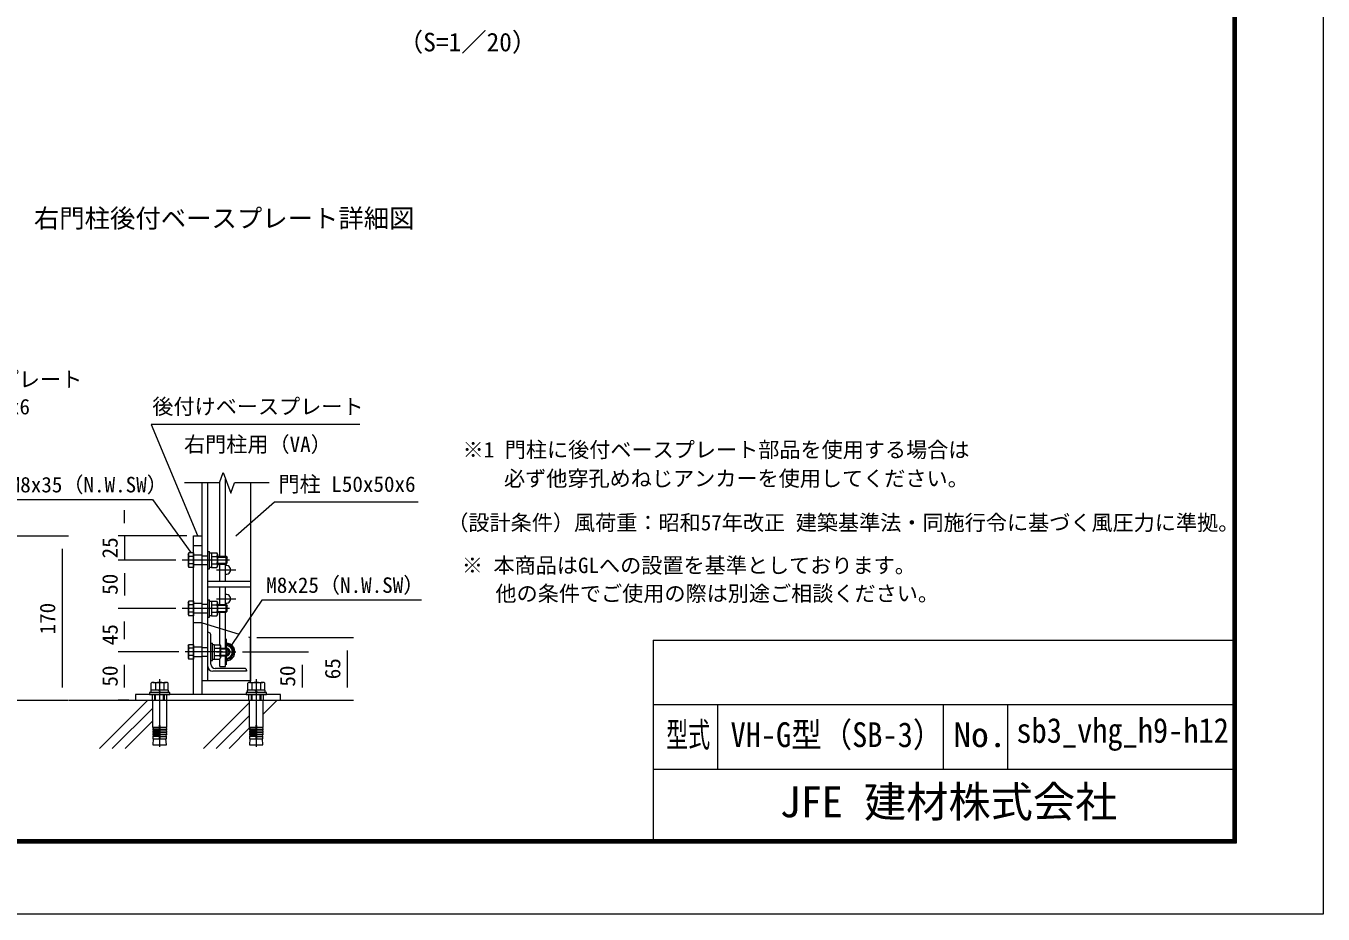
# Model space of a CAD drawing. Units: millimetres, scale not verified, with parts at other scales. Extents: x -4200 to 4200, y -2970 to 2970.
# Drawn here: x 172 to 4200, y -2970 to -213 of the extents above; entities that cross this region are included whole.
import ezdxf
from ezdxf.enums import TextEntityAlignment as Align

# ---------------------------------------------------------------- set-up
doc = ezdxf.new("R2010")
doc.units = ezdxf.units.MM
doc.header["$LTSCALE"] = 20
doc.linetypes.add('DASHED', pattern=[7.5, 6, -1.5])
doc.linetypes.add('USER1', pattern=[50.8, 31.75, -6.35, 6.35, -6.35])
doc.layers.add('0-0_D-TTL-TXT', color=7, linetype='Continuous')
for name, color, linetype, lineweight in [('0-1_D-STR1', 1, 'Continuous', 18), ('0-2_D-BMK', 2, 'USER1', 13), ('0-3_D-STR3', 3, 'Continuous', 13), ('0-4_D-STR-DIM', 7, 'Continuous', 9), ('0-6_D-STR-TXT', 7, 'Continuous', 9), ('0-8_D-TTL', 7, 'Continuous', 9), ('0-9_D-BGD', 7, 'Continuous', 9), ('0-A_D-DCR-HCH', 7, 'Continuous', 9)]:
    doc.layers.add(name, color=color, linetype=linetype, lineweight=lineweight)
doc.styles.add('ＭＳ ゴシック', font='')
doc.styles.get('ＭＳ ゴシック').set_extended_font_data('MS Gothic')

msp = doc.modelspace()

# ---------------------------------------------------------------- linework, layer by layer
at = {"layer": '0-1_D-STR1'}
for p, q in [((719.1, -2246.41), (719.1, -1631.5)), ((737.1, -2246.41), (737.1, -1631.5)), ((869.1, -1631.5), (869.1, -2246.41)), ((869.1, -1937.41), (737.1, -1937.41)), ((869.1, -1955.41), (737.1, -1955.41)), ((740.1, -2096.4), (737.1, -2096.4)), ((737.1, -2201.4), (737.1, -2096.4)), ((746.1, -2193.9), (746.1, -2102.4)), ((851.1, -2207.4), (759.6, -2207.4)), ((857.1, -2213.4), (857.1, -2216.4)), ((869.1, -2246.41), (719.1, -2246.41)), ((857.1, -2216.4), (752.1, -2216.4))]:
    msp.add_line(p, q, dxfattribs=at)
at = {"layer": '0-1_D-STR1', "linetype": 'DASHED'}
for p, q in [((719.1, -1857.9), (737.1, -1857.9)), ((719.1, -1884.9), (737.1, -1884.9)), ((719.1, -2007.9), (737.1, -2007.9)), ((719.1, -2034.9), (737.1, -2034.9)), ((719.1, -2142.9), (737.1, -2142.9)), ((719.1, -2169.9), (737.1, -2169.9))]:
    msp.add_line(p, q, dxfattribs=at)
at = {"layer": '0-1_D-STR1'}
for centre, radius, start, end in [((794.1, -1901.41), 13.5, 261.91222, 98.08778), ((794.1, -1991.41), 13.5, 261.91222, 98.08778), ((740.1, -2102.4), 6, 0, 90), ((752.1, -2201.4), 15, 180, 270), ((759.6, -2193.9), 13.5, 180, 270), ((851.1, -2213.4), 6, 0, 90)]:
    msp.add_arc(centre, radius, start, end, dxfattribs=at)
at = {"layer": '0-2_D-BMK'}
for p, q in [((803.81, -1871.41), (657.6, -1871.41)), ((764.1, -1901.41), (824.1, -1901.41)), ((764.1, -1991.41), (824.1, -1991.41)), ((803.81, -2021.41), (657.6, -2021.41)), ((794.1, -2115.93), (794.1, -2196.88)), ((782.81, -2156.41), (666.6, -2156.41)), ((764.1, -2156.41), (824.1, -2156.41)), ((587.1, -2241.32), (587.1, -2451.32)), ((887.1, -2241.32), (887.1, -2451.32))]:
    msp.add_line(p, q, dxfattribs=at)
at = {"layer": '0-3_D-STR3'}
for p, q in [((774.2, -1859.41), (774.2, -1628.97)), ((792.2, -1859.41), (792.2, -1620.05)), ((692.1, -2288.4), (692.1, -1796.41)), ((692.1, -1796.41), (719.1, -1796.41)), ((719.1, -2288.4), (719.1, -1796.41)), ((676.2, -1852.51), (678.29, -1848.89)), ((676.2, -1852.51), (676.2, -1890.31)), ((692.1, -1848.89), (678.29, -1848.89)), ((692.1, -1826.41), (719.1, -1826.41)), ((692.1, -1848.89), (692.1, -1893.92)), ((741.9, -1898.41), (741.9, -1844.41)), ((747.9, -1848.89), (747.9, -1893.92)), ((767.4, -1852.66), (767.4, -1890.16)), ((676.2, -1890.31), (678.29, -1893.92)), ((692.1, -1860.15), (678.29, -1860.15)), ((692.1, -1882.66), (678.29, -1882.66)), ((747.9, -1860.15), (765.22, -1860.15)), ((747.9, -1882.66), (765.22, -1882.66)), ((767.4, -1859.41), (793.5, -1859.41)), ((767.4, -1861.66), (795.75, -1861.66)), ((767.4, -1881.16), (795.75, -1881.16)), ((767.4, -1883.41), (793.5, -1883.41)), ((774.2, -1937.41), (774.2, -1883.41)), ((792.2, -1937.41), (792.2, -1883.41)), ((793.5, -1859.41), (797.1, -1863.01)), ((793.5, -1883.41), (793.5, -1859.41)), ((793.5, -1883.41), (797.1, -1879.81)), ((797.1, -1879.81), (797.1, -1863.01)), ((692.1, -1893.92), (678.29, -1893.92)), ((737.1, -1898.41), (741.9, -1898.41)), ((774.2, -2009.41), (774.2, -1955.41)), ((792.2, -2009.41), (792.2, -1955.41)), ((676.2, -2002.51), (678.29, -1998.89)), ((676.2, -2002.51), (676.2, -2040.31)), ((692.1, -1998.89), (678.29, -1998.89)), ((692.1, -2010.15), (678.29, -2010.15)), ((692.1, -1998.89), (692.1, -2043.92)), ((741.9, -2048.41), (741.9, -1994.41)), ((747.9, -1998.89), (747.9, -2043.92)), ((747.9, -2010.15), (765.22, -2010.15)), ((767.4, -2002.66), (767.4, -2040.16)), ((767.4, -2009.41), (793.5, -2009.41)), ((767.4, -2011.66), (795.75, -2011.66)), ((793.5, -2009.41), (797.1, -2013.01)), ((793.5, -2033.41), (793.5, -2009.41)), ((797.1, -2029.81), (797.1, -2013.01)), ((676.2, -2040.31), (678.29, -2043.92)), ((692.1, -2032.66), (678.29, -2032.66)), ((692.1, -2043.92), (678.29, -2043.92)), ((737.1, -2048.41), (741.9, -2048.41)), ((747.9, -2032.66), (765.22, -2032.66)), ((767.4, -2031.16), (795.75, -2031.16)), ((767.4, -2033.41), (793.5, -2033.41)), ((774.2, -2133.89), (774.2, -2033.41)), ((792.2, -2144.41), (792.2, -2033.41)), ((793.5, -2033.41), (797.1, -2029.81)), ((676.2, -2137.51), (678.29, -2133.89)), ((692.1, -2133.89), (678.29, -2133.89)), ((692.1, -2133.89), (692.1, -2178.92)), ((750.9, -2183.41), (750.9, -2129.41)), ((756.9, -2133.89), (756.9, -2178.92)), ((794.1, -2133.91), (792.2, -2135)), ((794.1, -2133.91), (813.6, -2145.13)), ((869.1, -2251.01), (869.1, -2111.4)), ((676.2, -2137.51), (676.2, -2175.31)), ((692.1, -2145.15), (678.29, -2145.15)), ((692.1, -2167.66), (678.29, -2167.66)), ((756.9, -2145.15), (774.22, -2145.15)), ((756.9, -2167.66), (774.22, -2167.66)), ((776.4, -2137.66), (776.4, -2175.16)), ((776.4, -2144.41), (793.5, -2144.41)), ((776.4, -2146.66), (795.75, -2146.66)), ((776.4, -2166.16), (795.75, -2166.16)), ((776.4, -2168.41), (793.5, -2168.41)), ((792.2, -2201.41), (792.2, -2168.41)), ((793.5, -2144.41), (797.1, -2148.01)), ((793.5, -2168.41), (793.5, -2144.41)), ((793.5, -2168.41), (797.1, -2164.81)), ((794.1, -2178.91), (813.6, -2167.68)), ((797.1, -2164.81), (797.1, -2148.01)), ((813.6, -2145.13), (813.6, -2167.68)), ((676.2, -2175.31), (678.29, -2178.92)), ((692.1, -2178.92), (678.29, -2178.92)), ((746.1, -2183.41), (750.9, -2183.41)), ((774.2, -2201.41), (774.2, -2178.92)), ((774.2, -2201.41), (792.2, -2201.41)), ((794.1, -2178.91), (792.2, -2177.81)), ((560.7, -2274.9), (560.7, -2253.3)), ((566.32, -2250.9), (607.2, -2250.9)), ((573.9, -2253.3), (573.9, -2274.9)), ((600.3, -2253.3), (600.3, -2274.9)), ((613.5, -2274.9), (613.5, -2253.3)), ((860.7, -2274.9), (860.7, -2253.3)), ((866.32, -2250.9), (907.2, -2250.9)), ((873.9, -2253.3), (873.9, -2274.9)), ((900.3, -2253.3), (900.3, -2274.9)), ((913.5, -2274.9), (913.5, -2253.3)), ((572.1, -2306.4), (572.1, -2288.4)), ((574.5, -2306.4), (574.5, -2288.4)), ((590.85, -2282.4), (583.35, -2274.9)), ((599.7, -2306.4), (599.7, -2288.4)), ((602.1, -2306.4), (602.1, -2288.4)), ((872.1, -2306.4), (872.1, -2288.4)), ((874.5, -2306.4), (874.5, -2288.4)), ((890.85, -2282.4), (883.35, -2274.9)), ((899.7, -2306.4), (899.7, -2288.4)), ((902.1, -2306.4), (902.1, -2288.4)), ((585.97, -2396.4), (566.1, -2396.4)), ((585.97, -2403.9), (566.1, -2403.9)), ((585.97, -2411.4), (566.1, -2411.4)), ((585.97, -2385.03), (585.97, -2426.4)), ((588.22, -2385.03), (588.22, -2426.4)), ((588.22, -2396.4), (608.1, -2396.4)), ((588.22, -2403.9), (608.72, -2403.9)), ((588.22, -2411.4), (608.1, -2411.4)), ((885.97, -2396.4), (866.1, -2396.4)), ((885.97, -2403.9), (866.1, -2403.9)), ((885.97, -2411.4), (866.1, -2411.4)), ((885.97, -2385.03), (885.97, -2426.4)), ((888.22, -2385.03), (888.22, -2426.4)), ((888.22, -2396.4), (908.1, -2396.4)), ((888.22, -2403.9), (908.72, -2403.9)), ((888.22, -2411.4), (908.1, -2411.4)), ((585.97, -2418.9), (566.1, -2418.9)), ((588.22, -2418.9), (608.1, -2418.9)), ((885.97, -2418.9), (866.1, -2418.9)), ((888.22, -2418.9), (908.1, -2418.9))]:
    msp.add_line(p, q, dxfattribs=at)
at = {"layer": '0-3_D-STR3', "linetype": 'DASHED'}
for p, q in [((719.1, -1856.41), (692.1, -1856.41)), ((719.1, -1886.41), (692.1, -1886.41)), ((719.1, -2006.41), (692.1, -2006.41)), ((719.1, -2036.41), (692.1, -2036.41)), ((719.1, -2066.4), (692.1, -2066.4)), ((719.1, -2066.4), (869.1, -2111.4)), ((719.1, -2141.41), (692.1, -2141.41)), ((719.1, -2171.41), (692.1, -2171.41)), ((564.6, -2306.4), (564.6, -2288.4)), ((609.6, -2306.4), (609.6, -2288.4)), ((864.6, -2306.4), (864.6, -2288.4)), ((909.6, -2306.4), (909.6, -2288.4))]:
    msp.add_line(p, q, dxfattribs=at)
at = {"layer": '0-3_D-STR3'}
for points in [[(737.1, -1898.41), (737.1, -1844.41), (741.9, -1844.41)], [(747.9, -1848.89), (765.22, -1848.89), (767.4, -1852.66)], [(747.9, -1893.92), (765.22, -1893.92), (767.4, -1890.16)], [(737.1, -2048.41), (737.1, -1994.41), (741.9, -1994.41)], [(747.9, -1998.89), (765.22, -1998.89), (767.4, -2002.66)], [(747.9, -2043.92), (765.22, -2043.92), (767.4, -2040.16)], [(746.1, -2183.41), (746.1, -2129.41), (750.9, -2129.41)], [(756.9, -2133.89), (774.22, -2133.89), (776.4, -2137.66)], [(756.9, -2178.92), (774.22, -2178.92), (776.4, -2175.16)], [(614.7, -2282.4), (614.7, -2274.9), (559.5, -2274.9), (559.5, -2282.4)], [(914.7, -2282.4), (914.7, -2274.9), (859.5, -2274.9), (859.5, -2282.4)], [(585.97, -2391.4), (566.1, -2391.4), (566.1, -2306.4), (608.1, -2306.4), (608.1, -2391.4), (588.22, -2391.4)], [(885.97, -2391.4), (866.1, -2391.4), (866.1, -2306.4), (908.1, -2306.4), (908.1, -2391.4), (888.22, -2391.4)], [(567.04, -2391.4), (566.1, -2396.4), (566.1, -2398.9), (585.97, -2398.9)], [(567.04, -2398.9), (566.1, -2403.9), (566.1, -2406.4), (585.97, -2406.4)], [(567.04, -2406.4), (566.1, -2411.4), (566.1, -2413.9), (585.97, -2413.9)], [(567.04, -2413.9), (566.1, -2418.9), (566.1, -2426.4), (608.1, -2426.4), (608.1, -2418.9), (607.16, -2413.9)], [(607.16, -2391.4), (608.1, -2396.4), (608.1, -2398.9), (588.22, -2398.9)], [(607.16, -2398.9), (608.1, -2403.9), (608.1, -2406.4), (588.22, -2406.4)], [(607.16, -2406.4), (608.1, -2411.4), (608.1, -2413.9), (588.22, -2413.9)], [(867.04, -2391.4), (866.1, -2396.4), (866.1, -2398.9), (885.97, -2398.9)], [(867.04, -2398.9), (866.1, -2403.9), (866.1, -2406.4), (885.97, -2406.4)], [(867.04, -2406.4), (866.1, -2411.4), (866.1, -2413.9), (885.97, -2413.9)], [(867.04, -2413.9), (866.1, -2418.9), (866.1, -2426.4), (908.1, -2426.4), (908.1, -2418.9), (907.16, -2413.9)], [(907.16, -2391.4), (908.1, -2396.4), (908.1, -2398.9), (888.22, -2398.9)], [(907.16, -2398.9), (908.1, -2403.9), (908.1, -2406.4), (888.22, -2406.4)], [(907.16, -2406.4), (908.1, -2411.4), (908.1, -2413.9), (888.22, -2413.9)], [(567.67, -2426.4), (566.1, -2444.4), (608.1, -2444.4), (606.52, -2426.4)], [(566.1, -2426.4), (586.16, -2426.4), (608.1, -2426.4)], [(867.67, -2426.4), (866.1, -2444.4), (908.1, -2444.4), (906.52, -2426.4)], [(866.1, -2426.4), (886.16, -2426.4), (908.1, -2426.4)]]:
    msp.add_lwpolyline(points, dxfattribs=at)
for points in [[(747.9, -1894.51), (741.9, -1894.51), (741.9, -1848.31), (747.9, -1848.31)], [(747.9, -2044.51), (741.9, -2044.51), (741.9, -1998.31), (747.9, -1998.31)], [(756.9, -2179.51), (750.9, -2179.51), (750.9, -2133.31), (756.9, -2133.31)], [(512.1, -2306.4), (962.1, -2306.4), (962.1, -2288.4), (512.1, -2288.4)], [(555.6, -2282.4), (555.6, -2288.4), (618.6, -2288.4), (618.6, -2282.4)], [(855.6, -2282.4), (855.6, -2288.4), (918.6, -2288.4), (918.6, -2282.4)]]:
    msp.add_lwpolyline(points, close=True, dxfattribs=at)
for centre, radius, start, end in [((686.51, -1854.52), 9.97, 145.61585, 214.38415), ((757, -1854.52), 9.97, 325.61584, 34.38415), ((713.8, -1871.41), 37.26, 162.4121, 197.5879), ((686.51, -1888.29), 9.97, 145.61585, 214.38415), ((729.71, -1871.41), 37.26, 342.4121, 17.5879), ((757, -1888.29), 9.97, 325.61586, 34.38414), ((686.51, -2004.52), 9.97, 145.61585, 214.38415), ((713.8, -2021.41), 37.26, 162.4121, 197.5879), ((757, -2004.52), 9.97, 325.61584, 34.38415), ((729.71, -2021.41), 37.26, 342.4121, 17.5879), ((686.51, -2038.29), 9.97, 145.61585, 214.38415), ((757, -2038.29), 9.97, 325.61586, 34.38414), ((686.51, -2139.52), 9.97, 145.61585, 214.38415), ((766, -2139.52), 9.97, 325.61584, 34.38415), ((794.1, -2156.41), 27, 265.9662, 94.0338), ((794.1, -2156.41), 23.1, 265.28373, 94.71627), ((713.8, -2156.41), 37.26, 162.4121, 197.5879), ((686.51, -2173.29), 9.97, 145.61585, 214.38415), ((738.71, -2156.41), 37.26, 342.4121, 17.5879), ((766, -2173.29), 9.97, 325.61586, 34.38414), ((794.1, -2156.41), 19.5, 264.41048, 95.58952), ((794.1, -2156.41), 12, 267.20239, 92.79761), ((794.1, -2156.41), 9, 288.59444, 71.40556), ((567.3, -2260.98), 10.12, 49.3117, 130.6883), ((587.1, -2288.4), 37.5, 69.39031, 110.60969), ((606.9, -2261.16), 10.26, 49.96723, 130.03277), ((867.3, -2260.98), 10.12, 49.3117, 130.6883), ((887.1, -2288.4), 37.5, 69.39031, 110.60969), ((906.9, -2261.16), 10.26, 49.96723, 130.03277), ((587.1, -2385.03), 1.12, 0, 180), ((887.1, -2385.03), 1.12, 0, 180)]:
    msp.add_arc(centre, radius, start, end, dxfattribs=at)
at = {"layer": '0-4_D-STR-DIM'}
for p, q in [((773.28, -1631.5), (784.82, -1599.78)), ((784.82, -1599.78), (807.91, -1663.21)), ((773.28, -1631.5), (664.92, -1631.5)), ((807.91, -1663.21), (819.45, -1631.5)), ((927.81, -1631.5), (819.45, -1631.5)), ((478.11, -1756.41), (478.11, -1716.41)), ((-311.2, -1796.41), (304.25, -1796.41)), ((672.1, -1796.41), (458.11, -1796.41)), ((478.11, -1796.41), (478.11, -1871.41)), ((284.25, -1836.41), (284.25, -2266.4)), ((637.6, -1871.41), (458.11, -1871.41)), ((637.6, -1871.41), (458.11, -1871.41)), ((478.11, -1911.41), (478.11, -1981.41)), ((478.11, -1911.41), (478.11, -1951.41)), ((637.6, -2021.41), (458.11, -2021.41)), ((637.6, -2021.41), (458.11, -2021.41)), ((478.11, -2116.41), (478.11, -2061.41)), ((889.1, -2111.4), (1189.5, -2111.4)), ((646.6, -2156.41), (458.11, -2156.41)), ((646.6, -2156.41), (458.11, -2156.41)), ((844.1, -2156.41), (1049.5, -2156.41)), ((1169.5, -2151.4), (1169.5, -2266.4)), ((478.11, -2266.4), (478.11, -2196.41)), ((1029.5, -2196.41), (1029.5, -2266.4)), ((-188.2, -2306.4), (304.25, -2306.4)), ((492.1, -2306.4), (458.11, -2306.4)), ((982.1, -2306.4), (1049.5, -2306.4)), ((982.1, -2306.4), (1189.5, -2306.4))]:
    msp.add_line(p, q, dxfattribs=at)
at = {"layer": '0-6_D-STR-TXT'}
for points in [[(1209.29, -1450.76), (561.36, -1450.76), (704.83, -1794.56)], [(20.06, -1683.4), (565.34, -1683.4), (683.62, -1847.45)], [(1390.18, -1691.8), (943.7, -1691.8), (823.92, -1797.12)], [(1399.98, -1995.24), (904.48, -1995.24), (811.25, -2133.51)]]:
    msp.add_lwpolyline(points, dxfattribs=at)
at = {"layer": '0-8_D-TTL'}
for p, q in [((2120, -2120), (2120, -2740)), ((2120, -2120), (3920, -2120)), ((2120, -2320), (3920, -2320)), ((2320, -2320), (2320, -2520)), ((3020, -2320), (3020, -2520)), ((3220, -2320), (3220, -2520)), ((2120, -2520), (3920, -2520))]:
    msp.add_line(p, q, dxfattribs=at)
at = {"layer": '0-8_D-TTL', "color": 2, "lineweight": 18}
msp.add_lwpolyline([(-4200, 2970), (4200, 2970), (4200, -2970), (-4200, -2970)], close=True, dxfattribs=at)
at = {"layer": '0-8_D-TTL'}
for points in [[(-3930, 2750), (3930, 2750), (3930, -2750), (-3930, -2750)], [(-3927.5, 2747.5), (3927.5, 2747.5), (3927.5, -2747.5), (-3927.5, -2747.5)], [(-3925, 2745), (3925, 2745), (3925, -2745), (-3925, -2745)], [(-3922.5, 2742.5), (3922.5, 2742.5), (3922.5, -2742.5), (-3922.5, -2742.5)], [(-3920, 2740), (3920, 2740), (3920, -2740), (-3920, -2740)]]:
    msp.add_lwpolyline(points, close=True, dxfattribs=at)
at = {"layer": '0-9_D-BGD'}
msp.add_line((306.19, -2306.4), (1168.01, -2306.4), dxfattribs=at)
at = {"layer": '0-A_D-DCR-HCH'}
for p, q in [((400.37, -2456.4), (550.37, -2306.4)), ((440.14, -2456.4), (566.1, -2330.45)), ((723.12, -2456.4), (866.1, -2313.42)), ((908.1, -2350.97), (952.67, -2306.4)), ((479.92, -2456.4), (566.1, -2370.22)), ((762.89, -2456.4), (866.1, -2353.19)), ((802.67, -2456.4), (867.67, -2391.4))]:
    msp.add_line(p, q, dxfattribs=at)

# ---------------------------------------------------------------- texts
at = {"layer": '0-0_D-TTL-TXT', "style": 'ＭＳ ゴシック'}
for s, height, p in [('（S=1／20）', 57.77, (1326.95, -309.5)), ('右門柱後付ベースプレート詳細図', 57.77, (196.73, -856.43)), ('※1 門柱に後付ベースプレート部品を使用する場合は', 48.09, (1527.91, -1567.08)), ('必ず他穿孔めねじアンカーを使用してください。', 48.09, (1656.71, -1656.33)), ('（設計条件）風荷重：昭和57年改正 建築基準法・同施行令に基づく風圧力に準拠。', 48.09, (1480.38, -1793.47)), ('※ 本商品はGLへの設置を基準としております。', 48.09, (1525.58, -1926.05)), ('\u3000 他の条件でご使用の際は別途ご相談ください。', 48.09, (1531.68, -2013.43)), ('JFE 建材株式会社', 96.19, (2512.38, -2698.5))]:
    msp.add_text(s, height=height, dxfattribs=at).set_placement(p, align=Align.BOTTOM_LEFT)
for s, width, p in [('型式', 0.65, (2160.27, -2474.8)), ('VH-G型（SB-3）', 0.9, (2360.13, -2474.8)), ('No.', 1.05, (3052, -2474.8)), ('sb3_vhg_h9-h12', 0.9, (3247.71, -2461.47))]:
    msp.add_text(s, height=76.98, dxfattribs=dict(at, width=width)).set_placement(p, align=Align.BOTTOM_LEFT)
at = {"layer": '0-4_D-STR-DIM', "style": 'ＭＳ ゴシック'}
for s, p in [('25', (471.37, -1866.01)), ('50', (471.37, -1979.03)), ('170', (277.51, -2102.05)), ('45', (471.37, -2135.51)), ('50', (471.37, -2264.03)), ('50', (1022.75, -2264.03)), ('65', (1162.75, -2241.25))]:
    msp.add_text(s, height=48.09, rotation=90, dxfattribs=at).set_placement(p, align=Align.BOTTOM_LEFT)
at = {"layer": '0-6_D-STR-TXT', "style": 'ＭＳ ゴシック'}
for s, p in [('ベースプレート', (-112.21, -1348.5)), ('後付けベースプレート', (564.59, -1432.9)), ('150x150x6 ', (-109.76, -1433.39)), ('右門柱用（VA）', (662.91, -1550.26)), ('3-M8x35（N.W.SW）', (56.28, -1675.53)), ('門柱 L50x50x6', (956.43, -1673.93)), ('M8x25（N.W.SW）', (918.33, -1987.38))]:
    msp.add_text(s, height=48.09, dxfattribs=at).set_placement(p, align=Align.BOTTOM_LEFT)

doc.saveas('drawing.dxf')
